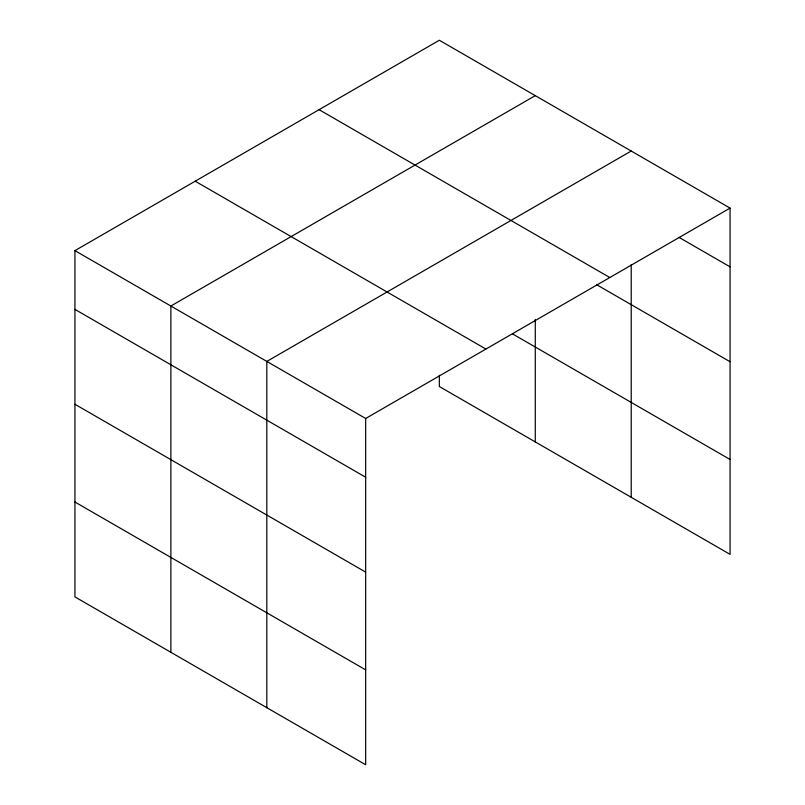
<?xml version="1.0" encoding="UTF-8"?>
<svg xmlns="http://www.w3.org/2000/svg" width="805" height="805" viewBox="0 0 805 805"><rect width="100%" height="100%" fill="white"/><g stroke="black" fill="none" stroke-linecap="round" stroke-linejoin="round"><path stroke-width="1.21" d="M730.065 208.103L439.339 40.25L74.935 250.637L74.935 596.897L365.661 764.75L365.661 418.479L730.065 208.103L730.065 554.363L439.339 386.521L439.339 375.281M535.275 95.644L170.881 306.021L170.881 652.292M631.221 151.028L266.817 361.415L266.817 707.686M679.007 237.374L730.065 266.847M319.082 109.681L609.808 277.524M596.716 284.749L730.065 361.727M512.634 333.954L730.065 459.484M195.192 181.206L485.918 349.058M74.935 250.637L365.661 418.479M74.935 309.382L365.661 477.234M74.935 404.261L365.661 572.114M74.935 502.018L365.661 669.871M631.221 264.714L631.221 497.299M535.275 319.454L535.275 441.905"/></g></svg>
